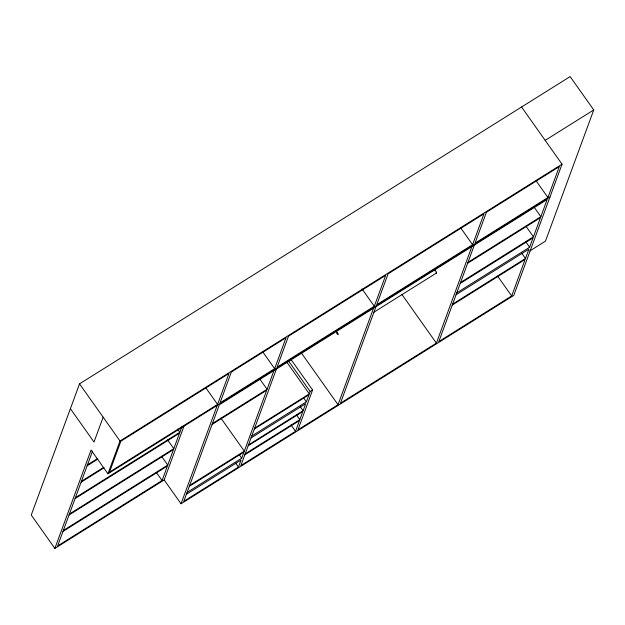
<?xml version="1.0" encoding="UTF-8"?>
<svg xmlns="http://www.w3.org/2000/svg" width="625" height="625" viewBox="0 0 625 625"><rect width="100%" height="100%" fill="white"/><g stroke="black" fill="none" stroke-linecap="round" stroke-linejoin="round"><path stroke-width="0.94" d="M529.828 250.953L545.469 241.156L593.75 109.938L570.133 76.594L79.531 383.844L31.25 515.062L54.867 548.406L164.164 479.961L183.891 426.328M54.867 548.406L91.078 449.992L107.945 473.805L549.977 196.977M103.148 417.188L94.008 442.023L70.391 408.688M92.492 451.227L57.641 545.945L162.078 480.539L167.422 466.016L62.984 531.422M107.945 473.805L120.016 441L562.047 164.172L521.555 107.016M63.328 530.484L167.766 465.078L173.453 449.609L69.023 515.016M69.367 514.078L173.805 448.672L179.492 433.211L75.055 498.617M75.398 497.68L179.836 432.273L181.844 426.813M164.164 479.961L181.031 503.773L217.242 405.359M217.586 404.422L228.961 373.492L120.883 441.18L109.508 472.109L217.586 404.422L205.773 387.75M467.984 262.336L540.852 216.703L547.203 199.438L219.32 404.773L183.805 501.312L238.453 467.094L241.039 460.062L186.391 494.281M187.086 492.406L241.727 458.18L243.969 452.094L189.32 486.32M189.664 485.383L244.313 451.156L266.727 390.234L212.078 424.461M212.43 423.523L267.07 389.297L273.969 370.555M274.656 368.68L286.039 337.75L231.391 371.969L220.016 402.898L274.656 368.68L262.93 352.125M276.398 369.031L240.875 465.57L295.523 431.344L299.492 420.57L244.844 454.789M245.187 453.852L299.836 419.633L302.812 411.531L248.164 445.758M248.469 444.953L303.109 410.727L305.695 403.695L251.055 437.922M251.742 436.047L306.391 401.82L308.977 394.789L254.328 429.016M254.656 428.125L309.305 393.898L310.18 391.516L312.609 389.992L290.836 359.25M312.609 389.992L297.953 429.828L338.031 404.727L373.547 308.188M374.305 306.273L385.688 275.344L288.469 336.227L277.086 367.156L374.305 306.273L362.023 288.93M375.977 306.672L340.453 403.203L436.391 343.125L471.914 246.586M472.602 244.711L483.984 213.781L388.086 273.844L376.703 304.773L472.602 244.711L460.875 228.156M474.336 245.062L438.82 341.602L511.68 295.969L525.133 259.422L452.266 305.047M452.617 304.109L525.477 258.484L528.922 249.109L456.062 294.742M456.75 292.867L529.617 247.234L533.062 237.859L460.203 283.492M460.594 282.438L533.453 236.805L540.5 217.641L467.641 263.273M547.938 197.531L559.32 166.602L486.406 212.258L475.031 243.187L547.938 197.531L536.211 180.977M562.047 164.172L513.766 295.391L181.031 503.773M545.172 140.359L593.75 109.938M87.469 464.875L97.336 458.695M87.125 465.812L97.812 459.117M81.438 481.273L103.641 467.367M81.094 482.211L104.117 467.789M373.695 312.336L436.516 273M534.148 207.242L540.852 216.703M526.195 226.555L533.453 236.805M525.703 241.719L529.617 247.234M521.57 252.961L525.477 258.484M497.727 276.266L511.68 295.969M401.773 294.258L436.391 343.125M301.18 352.703L338.031 404.727M288.406 360.773L310.18 391.516M286.969 362.375L309.305 393.898M303.594 397.883L306.391 401.82M300.32 406.781L303.109 410.727M296.484 414.898L299.836 419.633M259.812 379.047L267.07 389.297M291.055 425.039L295.523 431.344M220.859 418.055L244.313 451.156M239.492 455.023L241.727 458.18M235.656 463.148L238.453 467.094M177.586 429.094L179.836 432.273M167.617 439.945L173.805 448.672M161.578 456.344L167.766 465.078M156.453 472.602L162.078 480.539M79.531 383.844L120.016 441M434.93 270.93A1.492 0.406 57.9 0 1 435.477 270.727A1.492 0.406 57.9 0 1 436.562 272.523A1.492 0.406 57.9 0 1 436.023 272.727M336.664 332.82A1.492 0.406 57.9 0 0 338.156 334.602A1.492 0.406 57.9 0 0 337.336 332.57A1.492 0.406 57.9 0 0 336.664 332.82"/></g></svg>
